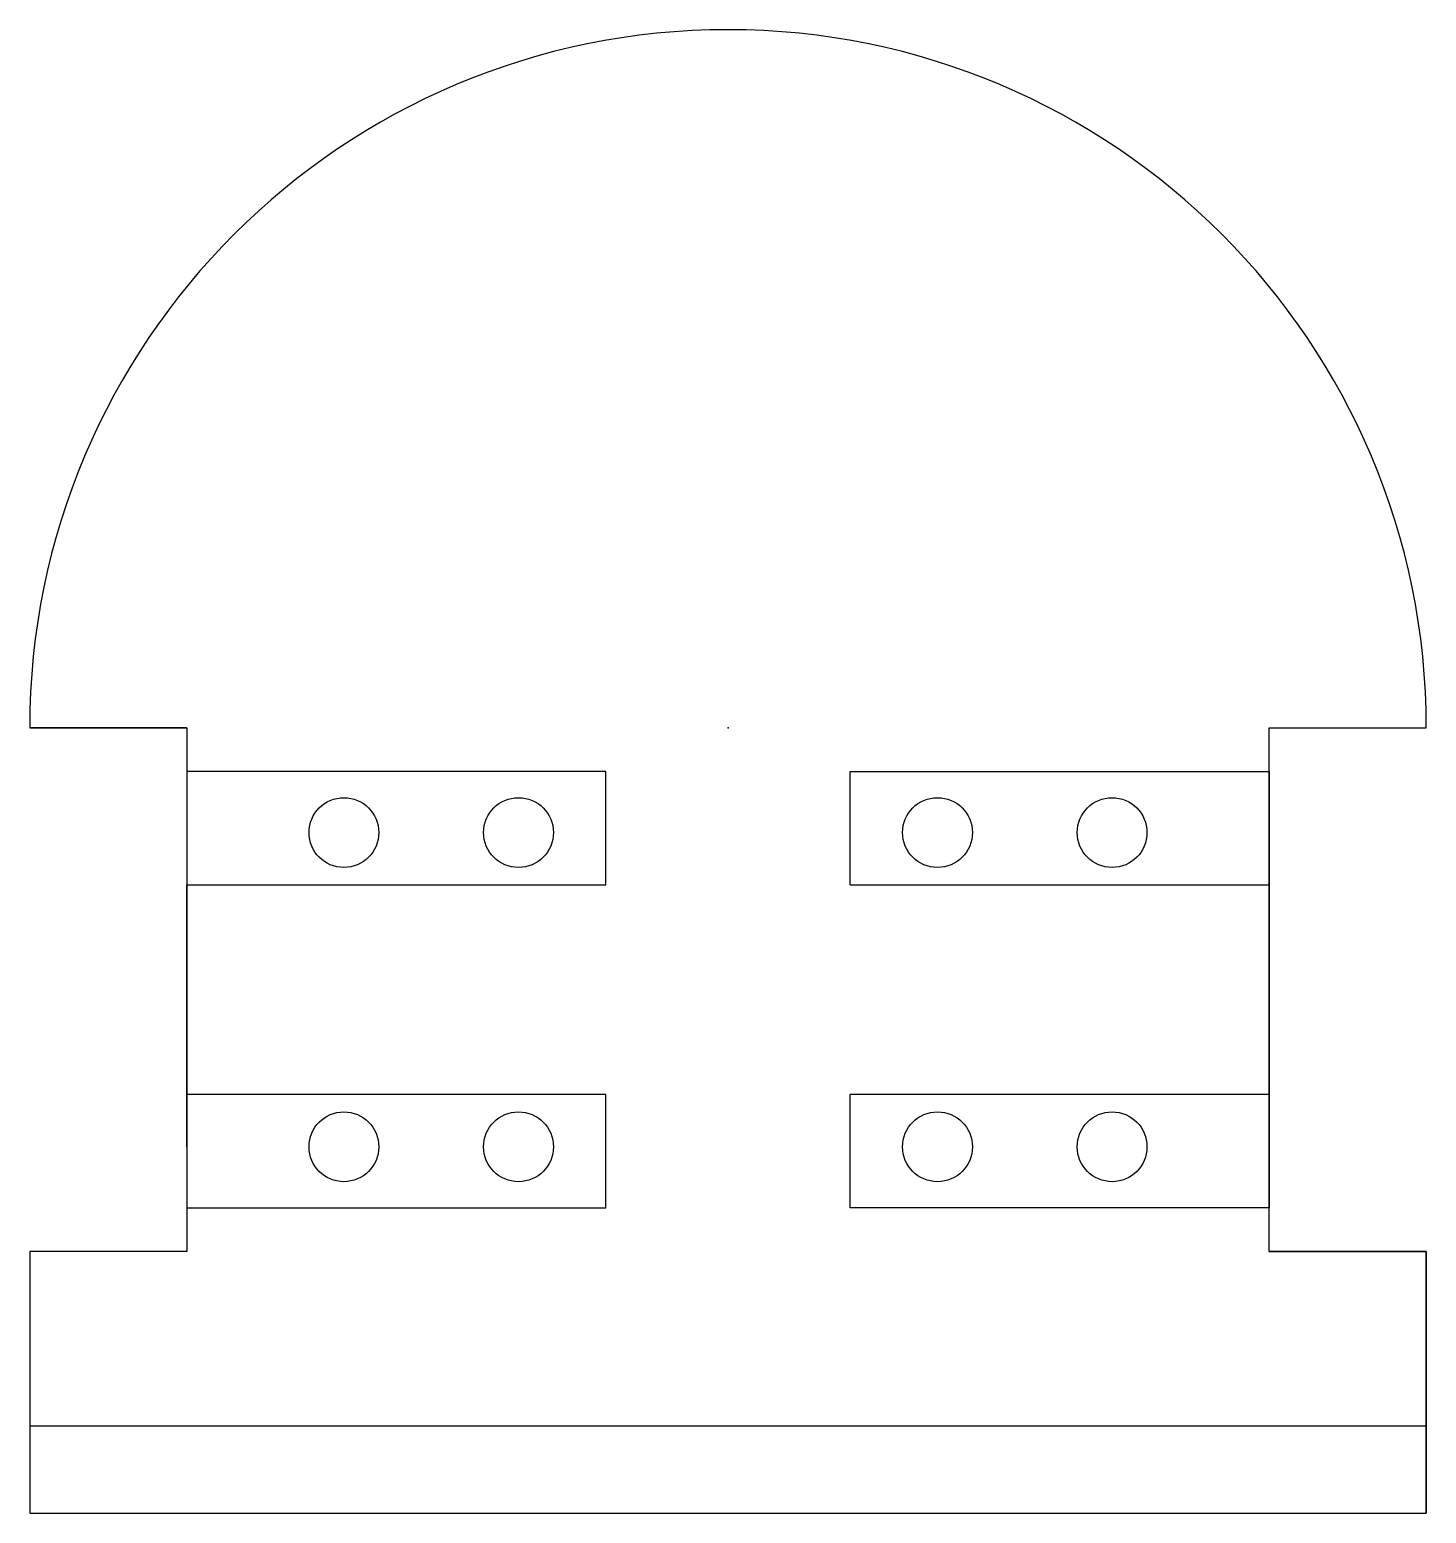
# Model space of a CAD drawing. Header units: millimetres. Extents: x -40 to 40, y -45 to 40.
import ezdxf

# ---------------------------------------------------------------- set-up
doc = ezdxf.new("R2010")
doc.units = ezdxf.units.MM
doc.header["$MEASUREMENT"] = 0
doc.layers.add('Mouse_Layout v7_Sketch4', color=7, linetype='Continuous')
doc.layers.add('Mouse_Layout v7_Sketch5', color=7, linetype='Continuous')

msp = doc.modelspace()

# ---------------------------------------------------------------- linework, layer by layer
at = {"layer": 'Mouse_Layout v7_Sketch4'}
for p, q in [((-31, 0), (-40, 0)), ((-31, 0), (-31, -30)), ((31, 0), (40, 0)), ((31, -30), (31, 0)), ((-7, -2.5), (-31, -2.5)), ((-31, -2.5), (-31, -27.5)), ((-7, -9), (-7, -2.5)), ((7, -9), (7, -2.5)), ((7, -2.5), (31, -2.5)), ((31, -2.5), (31, -27.5)), ((-31, -15), (-31, -9)), ((-31, -9), (-7, -9)), ((7, -9), (31, -9)), ((31, -9), (31, -21)), ((-31, -15), (-31, -27.5)), ((-31, -24), (-31, -15)), ((31, -15), (31, -21)), ((31, -27.5), (31, -15)), ((-7, -21), (-31, -21)), ((-7, -27.5), (-7, -21)), ((31, -21), (7, -21)), ((7, -27.5), (7, -21)), ((-31, -27.5), (-7, -27.5)), ((31, -27.5), (7, -27.5)), ((-31, -30), (-40, -30)), ((-40, -30), (-40, -45)), ((31, -30), (40, -30)), ((40, -30), (40, -45)), ((-40, -45), (40, -45))]:
    msp.add_line(p, q, dxfattribs=at)
for centre in [(-22, -6), (-12, -6), (12, -6), (22, -6), (-22, -24), (-12, -24), (12, -24), (22, -24)]:
    msp.add_circle(centre, 2, dxfattribs=at)
msp.add_arc((0, 0), 40, 0, 180, dxfattribs=at)
msp.add_point((0, 0), dxfattribs=at)
at = {"layer": 'Mouse_Layout v7_Sketch5'}
for p, q in [((-40, 0, 1.6), (-31, 0, 1.6)), ((-31, 0, 1.6), (-31, -30, 1.6)), ((31, -30, 1.6), (31, 0, 1.6)), ((31, 0, 1.6), (40, 0, 1.6)), ((-40, -30, 1.6), (-40, -45, 1.6)), ((-31, -30, 1.6), (-40, -30, 1.6)), ((40, -30, 1.6), (31, -30, 1.6)), ((40, -45, 1.6), (40, -30, 1.6)), ((40, -40, 1.6), (-40, -40, 1.6)), ((-40, -40, 1.6), (-40, -45, 1.6)), ((40, -45, 1.6), (40, -40, 1.6)), ((-40, -45, 1.6), (40, -45, 1.6)), ((-40, -45, 1.6), (40, -45, 1.6))]:
    msp.add_line(p, q, dxfattribs=at)
for centre in [(-22, -6, 1.6), (-12, -6, 1.6), (12, -6, 1.6), (22, -6, 1.6), (-22, -24, 1.6), (-12, -24, 1.6), (12, -24, 1.6), (22, -24, 1.6)]:
    msp.add_circle(centre, 2, dxfattribs=at)
msp.add_arc((0, 0, 1.6), 40, 0, 180, dxfattribs=at)
msp.add_point((0, 0, 1.6), dxfattribs=at)

doc.saveas('drawing.dxf')
